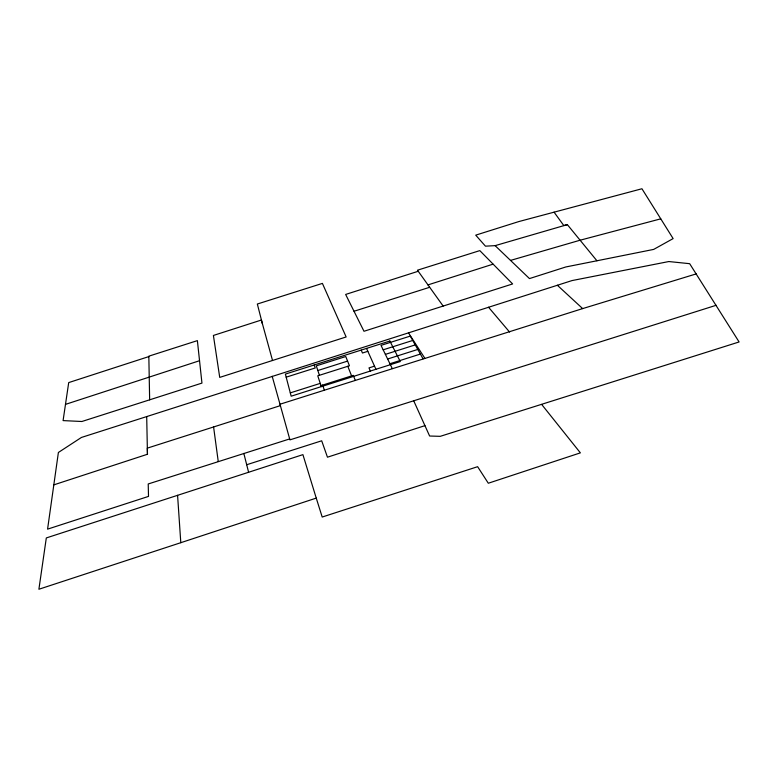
<?xml version="1.0" encoding="UTF-8"?>
<svg xmlns="http://www.w3.org/2000/svg" width="778" height="778" viewBox="0 0 778 778"><rect width="100%" height="100%" fill="white"/><g stroke="black" fill="none" stroke-linecap="round" stroke-linejoin="round"><path stroke-width="1.17" d="M289.679 438.928L148.219 483.965L148.51 496.403L47.575 529.147L58.389 452.475L81.427 437.45L572.025 280.576L668.817 261.544L689.668 263.684L739.1 341.96L440.251 436.332L429.621 436.02L413.633 400.621M148.831 356.587L68.707 382.591L63.086 420.597L81.875 421.501L201.949 383.097L197.379 340.628L148.831 356.168L149.648 399.843M146.702 416.58L147.46 454.255L53.954 484.82M180.797 542.694L316.247 498.105L302.914 454.634L46.31 537.938L38.9 589.247L180.797 542.694L177.578 495.304M65.478 404.385L199.518 360.729M424.944 425.644L327.46 457.192L321.693 440.795L246.694 464.738M272.533 360.486L219.727 377.398L213.405 335.454L261.389 320.03L272.533 360.486L346.142 336.962L322.403 283.396L257.343 304.023L262.351 323.619M716.149 305.287L289.941 439.871L279.992 404.229L582.664 308.594L696.203 273.905M418.214 271.269L345.646 294.444L363.987 331.272L512.624 283.941L479.812 250.613L417.465 270.199L443.149 306.065M427.89 284.923L493.009 264.18M280.381 405.63L147.305 448.138L147.46 454.255M354.029 311.258L429.582 287.315M286.178 377.174L315.207 367.984L314.215 364.97M367.829 351.316L362.47 353.017L361.186 350.1M317.842 370.523L347.581 361.099M383.175 349.818L412.758 340.453M385.382 354.369L415.248 344.897M387.629 359.008L417.786 349.439M290.301 392.88L320.235 383.379M374.519 366.146L368.986 367.906L370.367 371.048M320.974 385.625L353.28 375.366L355.254 380.316M389.924 363.734L420.373 354.068M495.129 245.644L567.347 224.628L596.93 260.776L653.685 249.407L673.126 238.593L641.938 188.753L518.907 221.545L475.718 235.151L485.453 246.169L495.129 245.644L529.468 278.582L565.83 266.961L596.93 260.776M510.504 260.416L580.057 240.227L660.755 218.842M567.347 224.628L563.817 225.571L554.072 212.17M557.359 285.254L582.664 308.594M488.526 307.232L509.58 332.041M541.673 404.443L580.378 452.864L488.312 483.235L477.624 466.693L322.199 517.039L316.247 498.105M408.45 332.789L424.807 358.211M423.018 358.784L410.307 336.086L381.016 345.364L392.268 368.558M366.516 348.408L375.93 369.278M347.795 366.282L351.598 375.9M319.418 375.288L316.296 365.854L345.753 356.528L349.448 365.767L317.764 375.813L321.304 386.637M322.656 385.091L324.329 390.148M272.183 376.28L279.992 404.229M243.825 453.399L248.6 472.246M213.59 426.966L218.248 461.519M389.846 341.027L285.37 374.101L291.166 396.197L400.291 361.546L389.846 341.027"/></g></svg>
